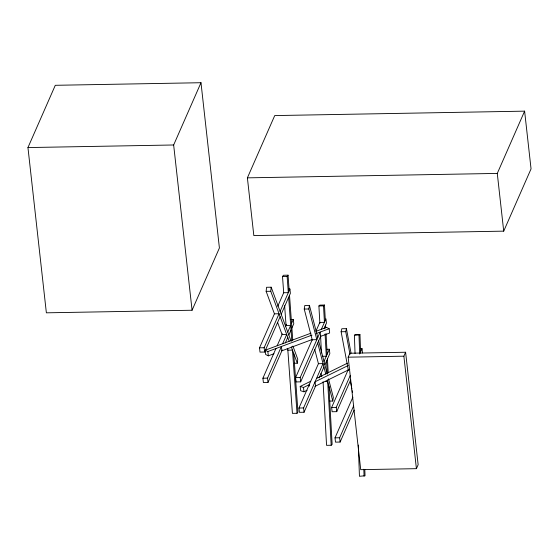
<?xml version="1.0" encoding="UTF-8"?>
<svg xmlns="http://www.w3.org/2000/svg" width="559" height="559" viewBox="0 0 559 559"><rect width="100%" height="100%" fill="white"/><g stroke="black" fill="none" stroke-linecap="round" stroke-linejoin="round"><path stroke-width="0.84" d="M274.581 313.501L259.523 347.817L259.998 352.114L264.617 352.037L264.141 347.733L279.06 313.753L274.434 313.837L266.14 291.351L266.566 287.284L271.185 287.2L291.106 341.172M289.164 341.151L270.759 291.274L271.185 287.2M294.237 363.28L297.311 363.231L297.744 359.157L292.916 346.077M312.313 340.151L304.236 309.064L304.816 305.473L309.434 305.389L317.778 337.503M320.873 335.833L300.672 381.846L296.053 381.93L295.578 377.632L312.208 339.739L316.827 339.662L308.854 308.98L309.434 305.389M329.698 401.089L332.773 401.034L333.353 397.449L328.524 378.876M348.341 370.191L341.116 331.739L341.822 328.741L346.44 328.657L351.045 353.155M350.004 354.385L345.735 331.662L346.44 328.657M27.95 147.569L55.285 85.303L200.988 82.718L219.407 247.972L192.079 310.238L46.369 312.823L27.95 147.569L173.653 144.984L200.988 82.718M247.392 177.846L274.728 115.58L524.615 111.15L531.05 168.881L503.715 231.147L253.828 235.577L247.392 177.846L497.279 173.416L524.615 111.15M277.739 306.318L283.692 292.748L282.512 276.474L283.441 275.259L288.06 275.175L289.185 290.687M280.108 311.363L289.911 289.031L288.367 289.059M264.617 352.037L280.136 316.68M281.184 314.291L290.387 293.328L289.911 289.031M282.225 350.032L268.006 382.426L263.387 382.51L262.905 378.212L275.936 348.53M277.152 345.762L282.393 333.828M285.537 326.666L286.578 324.283M268.006 382.426L267.53 378.129L281.415 346.489L281.897 350.786L311.915 339.62M282.63 343.722L286.697 334.457L282.078 334.541L277.606 322.417M287.745 332.067L290.68 325.387L286.061 325.471L284.629 305.696M291.553 323.402L293.3 319.427L290.987 319.469M285.349 342.919L287.78 337.384M288.828 334.995L291.015 330.013M291.889 328.028L293.775 323.724L293.3 319.427M300.672 381.846L300.197 377.549L320.16 332.074L320.635 336.371L329.649 333.017L329.167 328.72L326.512 327.392L315.884 331.347L319.811 322.417L324.437 322.333L323.528 305.878L324.479 305.032L325.317 320.314M321.376 329.307L325.967 318.847L326.442 323.144L324.003 328.699M348.243 365.474L315.059 381.797L315.542 386.094L304.061 412.242L299.442 412.325L298.96 408.028L318.525 363.455M304.061 412.242L303.586 407.944L323.046 363.602L318.427 363.685L314.717 349.396M323.996 361.442L329.356 349.242L327.043 349.277M319.105 377.975L323.927 366.984M324.877 364.824L329.831 353.54L329.356 349.242M348.166 357.18L349.899 353.232L405.61 352.247L418.146 464.725L416.413 468.673L360.709 469.658L348.166 357.18L403.877 356.188L405.61 352.247M350.626 380.001L336.728 411.662L332.109 411.745L331.634 407.448L348.236 369.625L349.773 369.597M336.728 411.662L336.252 407.364L350.179 375.634M359.933 353.421L362.022 348.662L360.478 348.69M354.12 410.152L340.117 442.057L335.498 442.134L335.016 437.837L352.897 397.107M340.117 442.057L339.641 437.76L353.609 405.925M283.692 292.748L288.311 292.671L287.137 276.391L288.06 275.175M287.773 349.179L292.42 413.367L297.039 413.283L297.968 412.067L293.734 353.519M319.867 323.382L318.909 305.962L319.86 305.116L324.479 305.032M323.067 381.748L326.561 445.334L331.18 445.257L332.13 444.405L328.937 386.276M307.094 390.252L303.963 391.789L300.672 390.734L300.197 386.437L310.713 381.259M316.555 378.387L347.425 363.203M300.197 386.437L303.488 387.492L309.211 384.676L309.372 386.108M314.906 386.409L348.509 369.876M358.326 445.076L359.444 476.282L365.034 475.772L364.817 469.7M355.042 353.512L354.385 335.183L355.356 334.757L359.975 334.673L360.59 351.911M354.385 335.183L359.975 334.673M273.987 353.728L268.327 355.838L265.665 354.511L265.183 350.214L310.979 333.178M265.183 350.214L267.845 351.541L311.999 335.107M316.087 333.59L329.167 328.72M282.512 276.474L287.137 276.391M266.14 291.351L270.759 291.274M318.909 305.962L323.528 305.878M304.236 309.064L308.854 308.98M341.116 331.739L345.735 331.662M259.523 347.817L264.141 347.733M322.445 356.279L326.295 356.209L325.072 333.968M262.905 378.212L267.53 378.129M295.578 377.632L300.197 377.549M325.366 381.455L327.679 381.413L331.18 445.257M298.96 408.028L303.586 407.944M331.634 407.448L336.252 407.364M335.016 437.837L339.641 437.76M291.281 346.873L297.311 363.231M287.263 348.592L287.85 350.179L292.469 350.095L297.039 413.283M318.658 340.885L327.211 373.81M317.708 343.044L325.785 374.139M327.315 380.022L332.773 401.034M320.971 373.482L321.809 376.682M350.269 380.441L351.877 388.987M352.191 390.692L352.512 392.404M497.279 173.416L503.715 231.147M403.877 356.188L416.413 468.673M362.022 348.662L362.498 352.96M303.488 387.492L303.963 391.789M267.845 351.541L268.327 355.838M173.653 144.984L192.079 310.238M289.52 295.313L292.762 340.117M288.647 297.297L291.812 341.018M325.583 325.107L325.722 327.672M326.051 333.66L327.176 354.189M327.441 358.983L328.203 372.846M324.695 327.127L324.793 328.832M326.554 361.002L327.274 374.048M320.587 336.448L321.495 353.002M359.004 335.107L359.682 353.98M363.818 469.253L364.07 476.198"/></g></svg>
